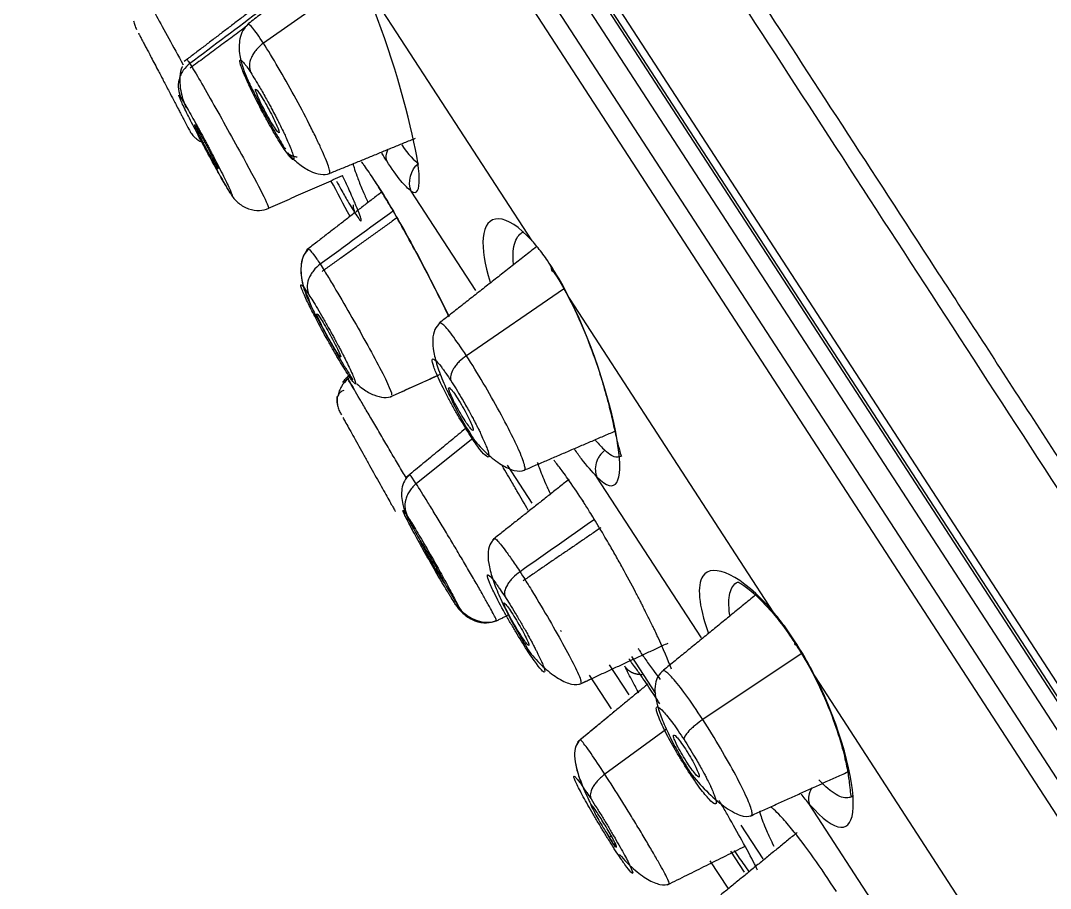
# Model space of a CAD drawing. Extents: x 0 to 1128, y 0 to 827.
# Drawn here: x 716.58 to 734.76, y 533.65 to 548.98 of the extents above; entities that cross this region are included whole.
import ezdxf

# ---------------------------------------------------------------- set-up
doc = ezdxf.new("R2010")
doc.units = 0
doc.header["$LTSCALE"] = 3
doc.header["$MEASUREMENT"] = 0
doc.layers.add('1', color=7, linetype='CONTINUOUS')

msp = doc.modelspace()

# ---------------------------------------------------------------- linework, layer by layer
at = {"layer": '1', "color": 7, "linetype": 'Continuous'}
for p, q in [((759.005, 500.132), (716.597, 565.434)), ((758.806, 500.205), (716.583, 565.223)), ((758.655, 500.355), (716.658, 565.024)), ((737.423, 532.538), (717.054, 563.904)), ((737.027, 532.281), (716.722, 563.547)), ((716.599, 563.076), (736.725, 532.084)), ((725.615, 545.085), (722.536, 549.827)), ((722.561, 549.765), (720.87, 548.576)), ((724.618, 544.21), (723.48, 545.964)), ((726.165, 544.234), (724.454, 543.057)), ((729.869, 538.535), (726.283, 544.056)), ((722.398, 542.714), (722.348, 542.673)), ((724.573, 541.6), (723.567, 540.795)), ((725.173, 541.125), (725.611, 540.451)), ((728.601, 538.078), (726.758, 540.915)), ((730.363, 537.792), (728.627, 536.631)), ((727.369, 537.744), (727.794, 537.09)), ((727.327, 537.067), (726.982, 537.598)), ((727.017, 536.82), (726.629, 537.417)), ((734.462, 531.461), (730.614, 537.386)), ((727.985, 536.463), (726.898, 535.665)), ((732.864, 531.512), (730.512, 535.134)), ((729.301, 534.768), (729.689, 534.171)), ((727.014, 534.574), (726.975, 534.552)), ((729.361, 533.934), (729.12, 534.306)), ((729.073, 533.654), (728.759, 534.138))]:
    msp.add_line(p, q, dxfattribs=at)
at = {"layer": '1', "color": 7, "linetype": 'Continuous', "extrusion": (0, 0, -1)}
for centre, radius, start, end in [((-810.676, 593.05), 100.26, 331.69989, 332.10866), ((-726.713, 538.558), 0.693, 326.999, 329.5203)]:
    msp.add_arc(centre, radius, start, end, dxfattribs=at)
at = {"layer": '1', "color": 7, "linetype": 'Continuous'}
for points, knots in [([(775.821, 519.039), (775.46, 519.626), (774.627, 520.964), (773.277, 523.087), (771.643, 525.599), (769.783, 528.386), (767.066, 532.351), (763.444, 537.449), (758.914, 543.536), (753.994, 549.79), (748.679, 556.148), (742.827, 562.782), (736.559, 569.51), (732.182, 573.964), (729.97, 576.153)], [0, 0, 0, 0, 0.028182, 0.064442, 0.102782, 0.15064, 0.201386, 0.299177, 0.406173, 0.511432, 0.6243, 0.744784, 0.872874, 1, 1, 1, 1]), ([(774.437, 516.935), (774.081, 517.484), (773.375, 518.572), (772.206, 520.382), (770.996, 522.316), (769.726, 524.379), (768.397, 526.55), (766.999, 528.81), (765.522, 531.132), (763.953, 533.489), (762.297, 535.866), (760.564, 538.252), (758.765, 540.636), (756.921, 543.013), (755.055, 545.38), (753.203, 547.697), (751.269, 550.079), (749.157, 552.631), (746.757, 555.468), (744.104, 558.527), (741.263, 561.73), (738.33, 564.985), (735.449, 568.154), (732.714, 571.135), (731.312, 572.653), (730.585, 573.441)], [0, 0, 0, 0, 0.036177, 0.071707, 0.10716, 0.142566, 0.17792, 0.213227, 0.248479, 0.283589, 0.318669, 0.353705, 0.388702, 0.423694, 0.458639, 0.493538, 0.527044, 0.566262, 0.611215, 0.661852, 0.718193, 0.780212, 0.847838, 0.920991, 1, 1, 1, 1]), ([(761.225, 500.165), (760.815, 500.796), (759.89, 502.221), (757.136, 506.462), (755.308, 509.277), (751.001, 515.909), (748.523, 519.724), (743.259, 527.83), (740.474, 532.118), (734.981, 540.577), (732.274, 544.746), (727.31, 552.389), (725.055, 555.861), (721.308, 561.631), (719.817, 563.927), (717.805, 567.026), (717.284, 567.829), (717.283, 567.829)], [0, 0, 0, 0, 0.125003, 0.125003, 0.250007, 0.250007, 0.37501, 0.37501, 0.500013, 0.500013, 0.625017, 0.625017, 0.75002, 0.75002, 0.875023, 0.875023, 1, 1, 1, 1]), ([(719.8, 564.476), (720.074, 564.056), (720.621, 563.215), (721.593, 561.72), (722.668, 560.067), (723.853, 558.247), (725.134, 556.277), (726.507, 554.168), (727.961, 551.933), (729.487, 549.586), (731.077, 547.142), (732.719, 544.615), (734.404, 542.022), (736.121, 539.377), (737.859, 536.699), (739.607, 534.003), (741.355, 531.307), (743.893, 527.386), (748.986, 519.567), (754.229, 511.471), (757.956, 505.741), (759.768, 502.935), (760.959, 501.108), (761.351, 500.507), (761.535, 500.224)], [0, 0, 0, 0, 0.031295, 0.062588, 0.09388, 0.12517, 0.156462, 0.187754, 0.219045, 0.250337, 0.281629, 0.312921, 0.344214, 0.375508, 0.406802, 0.438098, 0.469394, 0.500691, 0.575423, 0.749568, 0.822166, 0.888123, 0.947404, 1, 1, 1, 1]), ([(723.48, 545.964), (723.687, 545.832), (723.655, 546.313), (723.271, 547.922), (722.923, 549.033), (722.536, 549.827)], [0, 0, 0, 0, 0.5, 0.5, 1, 1, 1, 1]), ([(718.771, 549.449), (718.771, 549.45), (718.771, 549.448), (718.775, 549.439), (718.779, 549.432), (718.794, 549.403), (718.808, 549.376), (718.864, 549.272), (718.916, 549.175), (719.106, 548.829), (719.277, 548.517), (719.453, 548.197)], [0, 0, 0, 0, 0.064435, 0.064435, 0.12887, 0.12887, 0.25774, 0.25774, 0.51548, 0.51548, 1, 1, 1, 1]), ([(718.579, 548.974), (718.583, 548.946), (718.597, 548.892), (718.618, 548.842), (718.63, 548.819)], [0, 0, 0, 0, 0.482892, 1, 1, 1, 1]), ([(720.602, 548.909), (720.564, 548.88), (720.504, 548.81), (720.438, 548.63), (720.436, 548.317), (720.562, 547.984), (720.727, 547.651), (720.897, 547.323), (721.068, 547.017), (721.19, 546.813), (721.241, 546.73), (721.257, 546.705)], [0, 0, 0, 0, 0.090519, 0.173098, 0.31079, 0.502307, 0.603233, 0.728512, 0.877117, 0.960639, 1, 1, 1, 1]), ([(720.87, 548.576), (720.79, 548.698), (720.665, 548.874), (720.609, 548.916), (720.598, 548.906), (720.598, 548.906)], [0, 0, 0, 0, 0.498597, 0.997194, 1, 1, 1, 1]), ([(718.665, 548.753), (718.665, 548.752), (718.666, 548.75), (718.669, 548.745), (718.68, 548.724), (718.7, 548.687), (718.731, 548.627), (718.764, 548.563), (718.799, 548.498), (718.841, 548.418), (718.911, 548.283), (718.987, 548.138), (719.06, 548), (719.105, 547.913), (719.153, 547.822), (719.214, 547.706), (719.261, 547.615), (719.297, 547.547), (719.327, 547.49), (719.364, 547.419), (719.403, 547.345), (719.434, 547.286), (719.463, 547.231), (719.532, 547.098), (719.549, 547.066), (719.563, 547.039)], [0, 0, 0, 0, 0.002135, 0.0068, 0.01474, 0.062353, 0.106667, 0.139039, 0.181044, 0.217912, 0.263216, 0.368754, 0.403824, 0.434782, 0.475242, 0.516761, 0.579341, 0.591099, 0.609426, 0.657256, 0.692525, 0.723993, 0.758876, 0.793648, 1, 1, 1, 1]), ([(720.87, 548.576), (720.827, 548.545), (720.763, 548.489), (720.694, 548.398), (720.642, 548.301), (720.613, 548.177), (720.63, 548.094), (720.645, 548.059)], [0, 0, 0, 0, 0.248207, 0.37359, 0.498973, 0.74974, 1, 1, 1, 1]), ([(722.037, 546.278), (722.037, 546.278), (722.044, 546.282), (722.046, 546.309), (722.022, 546.399), (721.971, 546.532), (721.895, 546.706), (721.797, 546.914), (721.643, 547.224), (721.326, 547.822), (721.03, 548.33), (720.87, 548.576)], [0, 0, 0, 0, 0.005203, 0.088103, 0.171003, 0.253903, 0.336802, 0.419702, 0.502602, 0.668401, 1, 1, 1, 1]), ([(719.571, 548.218), (719.528, 548.186), (719.467, 548.125), (719.408, 548.022), (719.367, 547.909), (719.358, 547.76), (719.392, 547.655), (719.415, 547.61)], [0, 0, 0, 0, 0.248345, 0.373709, 0.499073, 0.749802, 1, 1, 1, 1]), ([(719.434, 548.163), (719.434, 548.161), (719.413, 548.112), (719.38, 547.962), (719.407, 547.692), (719.474, 547.509), (719.506, 547.436)], [0, 0, 0, 0, 0.007939, 0.281073, 0.71306, 1, 1, 1, 1]), ([(719.514, 548.285), (719.514, 548.29), (719.52, 548.287), (719.539, 548.263), (719.552, 548.245), (719.567, 548.223), (719.571, 548.218)], [0, 0, 0, 0, 0.469917, 0.734958, 0.734958, 1, 1, 1, 1]), ([(719.571, 548.218), (719.567, 548.223), (719.587, 548.191), (719.609, 548.155), (719.623, 548.133), (719.665, 548.061), (719.697, 548.008), (719.799, 547.832), (719.878, 547.695), (720.136, 547.239), (720.34, 546.874), (720.794, 546.04), (720.974, 545.684), (720.96, 545.671)], [0, 0, 0, 0, 0.034835, 0.034835, 0.06967, 0.06967, 0.139341, 0.139341, 0.278681, 0.278681, 0.557362, 0.557362, 1, 1, 1, 1]), ([(721.218, 546.733), (721.19, 546.779), (721.134, 546.87), (721.046, 547.015), (720.953, 547.178), (720.818, 547.425), (720.668, 547.72), (720.531, 548.018), (720.455, 548.217), (720.446, 548.303), (720.492, 548.271), (720.545, 548.203), (720.587, 548.145), (720.622, 548.093), (720.645, 548.059)], [0, 0, 0, 0, 0.063643, 0.126094, 0.187936, 0.250867, 0.393803, 0.500687, 0.625167, 0.749838, 0.874914, 0.906043, 0.937167, 1, 1, 1, 1]), ([(720.645, 548.059), (720.697, 547.976), (720.783, 547.838), (720.901, 547.628), (720.973, 547.497), (721.026, 547.399), (721.072, 547.312), (721.117, 547.225), (721.163, 547.133), (721.205, 547.046), (721.24, 546.974), (721.272, 546.905), (721.337, 546.762), (721.403, 546.59), (721.411, 546.506), (721.356, 546.533), (721.264, 546.667), (721.218, 546.733)], [0, 0, 0, 0, 0.117822, 0.197526, 0.233095, 0.261972, 0.304107, 0.327018, 0.357576, 0.406557, 0.428802, 0.443927, 0.492279, 0.617472, 0.745259, 0.873294, 1, 1, 1, 1]), ([(720.282, 545.932), (720.266, 545.959), (720.233, 546.013), (720.177, 546.107), (720.107, 546.23), (719.989, 546.443), (719.832, 546.733), (719.651, 547.079), (719.504, 547.368), (719.403, 547.581), (719.373, 547.656), (719.38, 547.657), (719.392, 547.644), (719.406, 547.624), (719.415, 547.61)], [0, 0, 0, 0, 0.063636, 0.126088, 0.187939, 0.250872, 0.393805, 0.500693, 0.625165, 0.749832, 0.874912, 0.906038, 0.937161, 1, 1, 1, 1]), ([(719.415, 547.61), (719.427, 547.591), (719.454, 547.548), (719.513, 547.448), (719.584, 547.324), (719.652, 547.201), (719.706, 547.103), (719.743, 547.035), (719.783, 546.961), (719.823, 546.886), (719.864, 546.81), (719.899, 546.743), (719.93, 546.685), (719.97, 546.608), (720.03, 546.494), (720.109, 546.34), (720.184, 546.19), (720.247, 546.061), (720.306, 545.934), (720.325, 545.881), (720.314, 545.885), (720.293, 545.916), (720.282, 545.932)], [0, 0, 0, 0, 0.054279, 0.115798, 0.180488, 0.244899, 0.27327, 0.297886, 0.323668, 0.355587, 0.379723, 0.406202, 0.428739, 0.443022, 0.489863, 0.555193, 0.62383, 0.691696, 0.754495, 0.875032, 0.937133, 1, 1, 1, 1]), ([(719.563, 547.039), (719.577, 547.014), (719.607, 546.966), (719.647, 546.922), (719.669, 546.902)], [0, 0, 0, 0, 0.519295, 1, 1, 1, 1]), ([(719.674, 546.898), (719.699, 546.876), (719.745, 546.844), (719.793, 546.828), (719.815, 546.825)], [0, 0, 0, 0, 0.536362, 1, 1, 1, 1]), ([(719.788, 546.819), (719.806, 546.785), (719.857, 546.689), (719.939, 546.536), (720.059, 546.316), (720.161, 546.134), (720.241, 545.998), (720.268, 545.954), (720.282, 545.932)], [0, 0, 0, 0, 0.087878, 0.252438, 0.404709, 0.696984, 0.847562, 1, 1, 1, 1]), ([(721.218, 546.733), (721.234, 546.697), (721.285, 546.627), (721.388, 546.58), (721.454, 546.57), (721.466, 546.569)], [0, 0, 0, 0, 0.446918, 0.894741, 1, 1, 1, 1]), ([(721.297, 546.64), (721.359, 546.569), (721.488, 546.443), (721.694, 546.309), (721.888, 546.248), (721.99, 546.259), (722.036, 546.277)], [0, 0, 0, 0, 0.233667, 0.481267, 0.738256, 1, 1, 1, 1]), ([(722.453, 546.439), (722.458, 546.421), (722.475, 546.362), (722.52, 546.232), (722.583, 546.068), (722.644, 545.922), (722.681, 545.838), (722.704, 545.786), (722.713, 545.766), (722.715, 545.761)], [0, 0, 0, 0, 0.119718, 0.376417, 0.686347, 0.818624, 0.931074, 0.982887, 1, 1, 1, 1]), ([(722.822, 546.168), (722.763, 546.256), (722.692, 546.362), (722.625, 546.453), (722.609, 546.473), (722.602, 546.481)], [0, 0, 0, 0, 0.737772, 0.880814, 1, 1, 1, 1]), ([(723.48, 545.964), (723.424, 546.011), (723.312, 546.106), (723.135, 546.367), (723.046, 546.497)], [0, 0, 0, 0, 0.499671, 1, 1, 1, 1]), ([(722.499, 545.557), (722.526, 545.519), (722.565, 545.461), (722.589, 545.438), (722.608, 545.441), (722.574, 545.544), (722.501, 545.717), (722.469, 545.793), (722.426, 545.891), (722.376, 546.002), (722.333, 546.096), (722.307, 546.154), (722.288, 546.195), (722.276, 546.221), (722.268, 546.238)], [0, 0, 0, 0, 0.158351, 0.238013, 0.319176, 0.646012, 0.688336, 0.743735, 0.810551, 0.884277, 0.937369, 0.961812, 0.974866, 1, 1, 1, 1]), ([(724.15, 543.74), (724.139, 543.762), (723.991, 544.066), (723.741, 544.559), (723.41, 545.172), (723.208, 545.532), (723.068, 545.771), (722.954, 545.958), (722.875, 546.084), (722.822, 546.168)], [0, 0, 0, 0, 0.024718, 0.349332, 0.535551, 0.721608, 0.791007, 0.860334, 1, 1, 1, 1]), ([(722.158, 546.14), (722.186, 546.091), (722.257, 545.964), (722.352, 545.797), (722.431, 545.665), (722.472, 545.599), (722.491, 545.57), (722.497, 545.561), (722.499, 545.557)], [0, 0, 0, 0, 0.185234, 0.505357, 0.747597, 0.913585, 0.967123, 1, 1, 1, 1]), ([(722.846, 546.128), (722.921, 546.012), (723.077, 545.762), (723.337, 545.308), (723.587, 544.85), (723.859, 544.329), (724.04, 543.968), (724.141, 543.76)], [0, 0, 0, 0, 0.214414, 0.411244, 0.591531, 0.755352, 1, 1, 1, 1]), ([(720.304, 545.894), (720.342, 545.838), (720.431, 545.738), (720.608, 545.64), (720.8, 545.613), (720.913, 545.639), (720.966, 545.663)], [0, 0, 0, 0, 0.236626, 0.491034, 0.749909, 1, 1, 1, 1]), ([(722.499, 545.557), (722.481, 545.593), (722.463, 545.648), (722.46, 545.707), (722.46, 545.721)], [0, 0, 0, 0, 0.765724, 1, 1, 1, 1]), ([(725.614, 545.086), (725.154, 545.597), (724.784, 545.593), (724.734, 544.944), (724.778, 544.673), (724.871, 544.355)], [0, 0, 0, 0, 0.701792, 0.701792, 1, 1, 1, 1]), ([(725.284, 544.674), (725.281, 544.702), (725.275, 544.8), (725.28, 544.953), (725.321, 545.105), (725.386, 545.201), (725.439, 545.239), (725.464, 545.251)], [0, 0, 0, 0, 0.089055, 0.333375, 0.577694, 0.822014, 1, 1, 1, 1]), ([(725.954, 544.636), (725.897, 544.721), (725.782, 544.891), (725.67, 545.021), (725.614, 545.085)], [0, 0, 0, 0, 0.499316, 1, 1, 1, 1]), ([(721.67, 544.943), (721.633, 544.913), (721.576, 544.841), (721.521, 544.649), (721.54, 544.32), (721.654, 544.047), (721.733, 543.889), (721.734, 543.888)], [0, 0, 0, 0, 0.186018, 0.35426, 0.630136, 0.996804, 1, 1, 1, 1]), ([(721.673, 544.945), (721.635, 544.915), (721.578, 544.842), (721.523, 544.648), (721.535, 544.375), (721.616, 544.167), (721.664, 544.071)], [0, 0, 0, 0, 0.220088, 0.418925, 0.74409, 1, 1, 1, 1]), ([(721.659, 544.945), (721.663, 544.952), (721.679, 544.939), (721.725, 544.884), (721.759, 544.84), (721.807, 544.77), (721.838, 544.726), (721.867, 544.682), (721.873, 544.673)], [0, 0, 0, 0, 0.435025, 0.435025, 0.717513, 0.858756, 0.858756, 1, 1, 1, 1]), ([(721.873, 544.673), (721.83, 544.642), (721.767, 544.583), (721.702, 544.489), (721.654, 544.387), (721.633, 544.256), (721.656, 544.168), (721.674, 544.131)], [0, 0, 0, 0, 0.248345, 0.373709, 0.499073, 0.749802, 1, 1, 1, 1]), ([(721.873, 544.673), (721.867, 544.682), (721.904, 544.624), (721.941, 544.565), (721.962, 544.53), (722.028, 544.423), (722.072, 544.35), (722.207, 544.124), (722.302, 543.963), (722.588, 543.464), (722.782, 543.114), (723.079, 542.546), (723.15, 542.379), (723.131, 542.367)], [0, 0, 0, 0, 0.039917, 0.039917, 0.079834, 0.079834, 0.159667, 0.159667, 0.319335, 0.319335, 0.638669, 0.638669, 1, 1, 1, 1]), ([(726.012, 544.52), (725.997, 544.528), (725.971, 544.549), (725.953, 544.59), (725.952, 544.621), (725.954, 544.636)], [0, 0, 0, 0, 0.322081, 0.676516, 1, 1, 1, 1]), ([(726.283, 544.056), (726.234, 544.151), (726.128, 544.358), (726.015, 544.538), (725.954, 544.636)], [0, 0, 0, 0, 0.459061, 1, 1, 1, 1]), ([(726.005, 544.524), (726.135, 544.319), (726.361, 543.911), (726.637, 543.251), (726.805, 542.767), (726.874, 542.522), (726.893, 542.451)], [0, 0, 0, 0, 0.3393, 0.637637, 0.893909, 1, 1, 1, 1]), ([(722.353, 542.744), (722.326, 542.786), (722.274, 542.87), (722.191, 543.005), (722.1, 543.16), (721.964, 543.401), (721.805, 543.695), (721.65, 544), (721.552, 544.216), (721.517, 544.325), (721.545, 544.313), (721.587, 544.258), (721.623, 544.208), (721.654, 544.162), (721.674, 544.131)], [0, 0, 0, 0, 0.063636, 0.126088, 0.187939, 0.250872, 0.393805, 0.500693, 0.625165, 0.749832, 0.874912, 0.906038, 0.937161, 1, 1, 1, 1]), ([(721.664, 544.071), (721.683, 544.01), (721.736, 543.868), (721.873, 543.625), (722.046, 543.303), (722.216, 543.01), (722.355, 542.781), (722.42, 542.678), (722.451, 542.63)], [0, 0, 0, 0, 0.127201, 0.287601, 0.48674, 0.723294, 0.85626, 1, 1, 1, 1]), ([(721.674, 544.131), (721.696, 544.098), (721.741, 544.026), (721.824, 543.889), (721.916, 543.732), (721.996, 543.591), (722.056, 543.484), (722.096, 543.412), (722.136, 543.337), (722.176, 543.264), (722.214, 543.191), (722.247, 543.128), (722.275, 543.074), (722.311, 543.005), (722.36, 542.905), (722.418, 542.784), (722.464, 542.678), (722.494, 542.601), (722.507, 542.545), (722.477, 542.569), (722.417, 542.646), (722.374, 542.711), (722.353, 542.744)], [0, 0, 0, 0, 0.054279, 0.115798, 0.180488, 0.244899, 0.27327, 0.297886, 0.323668, 0.355587, 0.379723, 0.406202, 0.428739, 0.443022, 0.489863, 0.555193, 0.62383, 0.691696, 0.754495, 0.875032, 0.937133, 1, 1, 1, 1]), ([(726.758, 540.916), (727.103, 540.574), (727.225, 540.816), (727.034, 542.127), (726.721, 543.185), (726.283, 544.056)], [0, 0, 0, 0, 0.5, 0.5, 1, 1, 1, 1]), ([(723.986, 543.633), (723.948, 543.603), (723.887, 543.524), (723.849, 543.35), (723.87, 543.12), (723.945, 542.844), (724.057, 542.556), (724.148, 542.363), (724.194, 542.274)], [0, 0, 0, 0, 0.153186, 0.316038, 0.487402, 0.665457, 0.849601, 1, 1, 1, 1]), ([(724.454, 543.057), (724.356, 543.207), (724.187, 543.451), (724.039, 543.619), (723.994, 543.638), (723.984, 543.632)], [0, 0, 0, 0, 0.371953, 0.743907, 1, 1, 1, 1]), ([(724.454, 543.057), (724.41, 543.027), (724.344, 542.974), (724.27, 542.893), (724.209, 542.808), (724.166, 542.706), (724.17, 542.642), (724.179, 542.617)], [0, 0, 0, 0, 0.248207, 0.37359, 0.498973, 0.74974, 1, 1, 1, 1]), ([(725.478, 541.038), (725.484, 541.041), (725.492, 541.06), (725.481, 541.127), (725.441, 541.246), (725.373, 541.408), (725.249, 541.67), (724.963, 542.221), (724.649, 542.756), (724.454, 543.057)], [0, 0, 0, 0, 0.069528, 0.162575, 0.255622, 0.34867, 0.441717, 0.627811, 1, 1, 1, 1]), ([(724.525, 541.641), (724.493, 541.694), (724.428, 541.799), (724.328, 541.961), (724.229, 542.133), (724.096, 542.377), (723.963, 542.646), (723.864, 542.884), (723.837, 543.008), (723.885, 543.007), (723.972, 542.912), (724.049, 542.808), (724.105, 542.728), (724.149, 542.661), (724.179, 542.617)], [0, 0, 0, 0, 0.063643, 0.126094, 0.187936, 0.250867, 0.393803, 0.500687, 0.625167, 0.749838, 0.874914, 0.906043, 0.937167, 1, 1, 1, 1]), ([(722.363, 542.647), (722.316, 542.609), (722.259, 542.543), (722.207, 542.435), (722.191, 542.377), (722.185, 542.346)], [0, 0, 0, 0, 0.483522, 0.739822, 1, 1, 1, 1]), ([(722.348, 542.673), (722.327, 542.656), (722.298, 542.628), (722.272, 542.595), (722.264, 542.584)], [0, 0, 0, 0, 0.676594, 1, 1, 1, 1]), ([(722.348, 542.673), (722.348, 542.673), (722.377, 542.623), (722.44, 542.515), (722.461, 542.48)], [0, 0, 0, 0, 0.711807, 1, 1, 1, 1]), ([(723.392, 540.894), (723.348, 540.969), (723.255, 541.128), (723.108, 541.378), (722.959, 541.631), (722.816, 541.875), (722.684, 542.1), (722.567, 542.299), (722.472, 542.462), (722.401, 542.581), (722.372, 542.631), (722.362, 542.647)], [0, 0, 0, 0, 0.109852, 0.221066, 0.33228, 0.443494, 0.554708, 0.665922, 0.777136, 0.88835, 1, 1, 1, 1]), ([(722.519, 542.563), (722.556, 542.529), (722.655, 542.447), (722.824, 542.352), (723.005, 542.311), (723.101, 542.327), (723.144, 542.347)], [0, 0, 0, 0, 0.159619, 0.433073, 0.71512, 1, 1, 1, 1]), ([(724.179, 542.617), (724.24, 542.52), (724.342, 542.358), (724.464, 542.142), (724.536, 542.011), (724.587, 541.916), (724.631, 541.832), (724.67, 541.753), (724.71, 541.671), (724.744, 541.596), (724.771, 541.535), (724.795, 541.479), (724.84, 541.367), (724.865, 541.259), (724.816, 541.262), (724.705, 541.377), (724.585, 541.553), (724.525, 541.641)], [0, 0, 0, 0, 0.117822, 0.197526, 0.233095, 0.261972, 0.304107, 0.327018, 0.357576, 0.406557, 0.428802, 0.443927, 0.492279, 0.617472, 0.745259, 0.873294, 1, 1, 1, 1]), ([(722.29, 542.446), (722.265, 542.437), (722.224, 542.412), (722.169, 542.336), (722.164, 542.256), (722.175, 542.193)], [0, 0, 0, 0, 0.262361, 0.518278, 1, 1, 1, 1]), ([(722.168, 542.337), (722.164, 542.291), (722.167, 542.215), (722.193, 542.116), (722.216, 542.066), (722.229, 542.043)], [0, 0, 0, 0, 0.432535, 0.716883, 1, 1, 1, 1]), ([(726.893, 542.451), (726.915, 542.378), (726.971, 542.185), (727.042, 541.867), (727.112, 541.556), (727.166, 541.344), (727.185, 541.287), (727.189, 541.286)], [0, 0, 0, 0, 0.096049, 0.261652, 0.469077, 0.722076, 1, 1, 1, 1]), ([(724.194, 542.274), (724.205, 542.251), (724.269, 542.113), (724.414, 541.856), (724.538, 541.65), (724.604, 541.55)], [0, 0, 0, 0, 0.091033, 0.532985, 1, 1, 1, 1]), ([(722.229, 542.043), (722.235, 542.034), (722.24, 542.024), (722.247, 542.012), (722.247, 542.012)], [0, 0, 0, 0, 0.98911, 1, 1, 1, 1]), ([(722.273, 541.964), (722.284, 541.946), (722.31, 541.897), (722.393, 541.75), (722.502, 541.555), (722.625, 541.335), (722.752, 541.107), (722.912, 540.819), (723.074, 540.53), (723.159, 540.377), (723.189, 540.323), (723.196, 540.312), (723.198, 540.307)], [0, 0, 0, 0, 0.073351, 0.150886, 0.305712, 0.383137, 0.46057, 0.615459, 0.77035, 0.924533, 0.963, 1, 1, 1, 1]), ([(724.58, 541.584), (724.658, 541.489), (724.819, 541.317), (725.077, 541.117), (725.311, 541.012), (725.428, 541.017), (725.477, 541.038)], [0, 0, 0, 0, 0.231122, 0.477323, 0.735787, 1, 1, 1, 1]), ([(726.758, 540.916), (726.671, 541.011), (726.55, 541.144), (726.405, 541.344), (726.363, 541.404)], [0, 0, 0, 0, 0.719553, 1, 1, 1, 1]), ([(726.896, 541.388), (726.863, 541.361), (726.815, 541.311), (726.767, 541.23), (726.734, 541.141), (726.724, 541.049), (726.738, 540.967), (726.751, 540.932), (726.758, 540.916)], [0, 0, 0, 0, 0.252228, 0.378797, 0.505365, 0.758503, 0.885072, 1, 1, 1, 1]), ([(727.196, 541.292), (727.172, 541.272), (727.093, 541.246), (726.981, 541.308), (726.896, 541.388)], [0, 0, 0, 0, 0.358342, 1, 1, 1, 1]), ([(725.546, 540.325), (725.479, 540.44), (725.373, 540.625), (725.235, 540.862), (725.149, 541.009), (725.104, 541.086), (725.089, 541.111)], [0, 0, 0, 0, 0.434019, 0.69473, 0.903575, 1, 1, 1, 1]), ([(725.705, 541.173), (725.715, 541.145), (725.752, 541.037), (725.828, 540.851), (725.905, 540.679), (725.935, 540.614)], [0, 0, 0, 0, 0.197473, 0.708554, 1, 1, 1, 1]), ([(726.489, 540.522), (726.406, 540.648), (726.29, 540.823), (726.141, 541.029), (726.06, 541.134), (726.01, 541.196), (725.998, 541.211)], [0, 0, 0, 0, 0.457155, 0.637839, 0.911074, 1, 1, 1, 1]), ([(723.451, 540.957), (723.413, 540.927), (723.355, 540.856), (723.297, 540.68), (723.319, 540.38), (723.457, 540.111), (723.587, 539.876), (723.644, 539.773), (723.648, 539.767)], [0, 0, 0, 0, 0.142002, 0.27082, 0.482419, 0.788338, 0.986034, 1, 1, 1, 1]), ([(723.567, 540.795), (723.514, 540.877), (723.468, 540.943), (723.453, 540.957), (723.451, 540.957)], [0, 0, 0, 0, 0.77859, 1, 1, 1, 1]), ([(723.567, 540.795), (723.546, 540.779), (723.506, 540.742), (723.453, 540.675), (723.41, 540.6), (723.37, 540.492), (723.363, 540.381), (723.385, 540.282), (723.404, 540.238), (723.415, 540.218)], [0, 0, 0, 0, 0.123912, 0.249145, 0.374378, 0.499611, 0.750076, 0.875309, 1, 1, 1, 1]), ([(724.982, 538.383), (724.984, 538.386), (724.965, 538.432), (724.874, 538.603), (724.746, 538.831), (724.628, 539.037), (724.493, 539.27), (724.347, 539.517), (724.196, 539.771), (724.045, 540.023), (723.901, 540.26), (723.727, 540.544), (723.621, 540.712), (723.567, 540.795)], [0, 0, 0, 0, 0.106973, 0.255811, 0.33023, 0.404649, 0.479068, 0.553487, 0.627906, 0.702324, 0.776743, 0.851162, 1, 1, 1, 1]), ([(728.072, 537.524), (728.013, 537.681), (727.92, 537.9), (727.8, 538.161), (727.771, 538.223), (727.736, 538.295), (727.697, 538.375), (727.651, 538.468), (727.606, 538.557), (727.566, 538.639), (727.512, 538.745), (727.399, 538.963), (727.251, 539.239), (727.089, 539.528), (726.977, 539.723), (726.874, 539.899), (726.781, 540.054), (726.691, 540.202), (726.594, 540.36), (726.529, 540.46), (726.489, 540.522)], [0, 0, 0, 0, 0.234819, 0.260823, 0.279818, 0.30068, 0.332309, 0.359561, 0.3907, 0.418255, 0.436816, 0.490104, 0.618203, 0.682759, 0.748786, 0.79326, 0.844493, 0.894073, 0.934461, 1, 1, 1, 1]), ([(724.251, 538.683), (724.23, 538.716), (724.198, 538.766), (724.152, 538.841), (724.101, 538.924), (724.028, 539.047), (723.903, 539.259), (723.737, 539.55), (723.578, 539.836), (723.47, 540.037), (723.401, 540.169), (723.354, 540.265), (723.333, 540.315), (723.332, 540.331), (723.343, 540.32), (723.36, 540.297), (723.382, 540.266), (723.402, 540.237), (723.415, 540.218)], [0, 0, 0, 0, 0.063042, 0.094196, 0.125209, 0.187664, 0.250102, 0.374984, 0.499861, 0.571217, 0.64257, 0.713923, 0.785286, 0.839201, 0.892766, 0.919409, 0.946138, 1, 1, 1, 1]), ([(723.415, 540.218), (723.437, 540.182), (723.481, 540.113), (723.552, 539.997), (723.636, 539.856), (723.77, 539.627), (723.938, 539.333), (724.119, 539.007), (724.253, 538.755), (724.33, 538.595), (724.335, 538.566), (724.312, 538.594), (724.288, 538.627), (724.266, 538.661), (724.251, 538.683)], [0, 0, 0, 0, 0.063636, 0.126087, 0.187937, 0.250871, 0.393801, 0.500685, 0.625163, 0.749836, 0.87491, 0.906041, 0.937167, 1, 1, 1, 1]), ([(723.652, 539.778), (723.641, 539.795), (723.632, 539.805), (723.628, 539.807), (723.628, 539.806), (723.629, 539.804)], [0, 0, 0, 0, 0.742421, 0.742421, 1, 1, 1, 1]), ([(723.634, 539.789), (723.634, 539.789), (723.634, 539.789), (723.639, 539.776), (723.649, 539.756), (723.675, 539.707), (723.691, 539.676), (723.728, 539.607), (723.751, 539.566), (723.797, 539.482), (723.822, 539.439), (723.872, 539.351), (723.898, 539.306), (723.946, 539.224), (723.969, 539.186), (724.006, 539.126), (724.021, 539.101), (724.033, 539.083)], [0, 0, 0, 0, 0.000045, 0.000045, 0.138596, 0.138596, 0.276865, 0.276865, 0.425133, 0.425133, 0.568791, 0.568791, 0.721815, 0.721815, 0.87122, 0.87122, 1, 1, 1, 1]), ([(724.956, 539.83), (724.919, 539.8), (724.859, 539.723), (724.826, 539.553), (724.851, 539.329), (724.931, 539.059), (725.056, 538.756), (725.217, 538.43), (725.405, 538.093), (725.53, 537.889), (725.594, 537.79)], [0, 0, 0, 0, 0.10618, 0.219037, 0.337718, 0.460984, 0.588229, 0.720022, 0.856283, 1, 1, 1, 1]), ([(724.945, 539.828), (724.951, 539.834), (724.966, 539.826), (725.023, 539.772), (725.074, 539.708), (725.178, 539.567), (725.237, 539.484), (725.308, 539.379), (725.352, 539.314), (725.392, 539.254), (725.4, 539.242)], [0, 0, 0, 0, 0.255025, 0.255025, 0.627512, 0.627512, 0.813756, 0.906878, 0.906878, 1, 1, 1, 1]), ([(724.066, 539.043), (724.066, 539.043), (724.066, 539.043), (724.064, 539.05), (724.058, 539.064), (724.038, 539.105), (724.024, 539.133), (723.99, 539.197), (723.969, 539.236), (723.924, 539.317), (723.9, 539.36), (723.851, 539.446), (723.826, 539.49), (723.778, 539.573), (723.755, 539.612), (723.715, 539.678), (723.698, 539.706), (723.671, 539.748), (723.661, 539.764), (723.652, 539.778)], [0, 0, 0, 0, 0.001252, 0.001252, 0.134888, 0.134888, 0.267185, 0.267185, 0.403689, 0.403689, 0.532638, 0.532638, 0.662813, 0.662813, 0.792352, 0.792352, 0.9109, 0.9109, 1, 1, 1, 1]), ([(725.4, 539.242), (725.356, 539.211), (725.291, 539.157), (725.218, 539.075), (725.159, 538.991), (725.119, 538.889), (725.125, 538.826), (725.136, 538.801)], [0, 0, 0, 0, 0.248345, 0.373709, 0.499073, 0.749802, 1, 1, 1, 1]), ([(725.4, 539.242), (725.392, 539.253), (725.442, 539.176), (725.489, 539.101), (725.516, 539.058), (725.596, 538.929), (725.647, 538.845), (725.798, 538.595), (725.896, 538.428), (726.172, 537.945), (726.33, 537.65), (726.468, 537.351), (726.485, 537.291), (726.47, 537.284)], [0, 0, 0, 0, 0.047055, 0.047055, 0.09411, 0.09411, 0.188219, 0.188219, 0.376439, 0.376439, 0.752877, 0.752877, 1, 1, 1, 1]), ([(729.869, 538.535), (729.319, 539.184), (728.796, 539.415), (728.517, 539.003), (728.555, 538.644), (728.72, 538.172)], [0, 0, 0, 0, 0.605183, 0.605183, 1, 1, 1, 1]), ([(724.04, 539.083), (724.065, 539.041), (724.138, 538.917), (724.256, 538.723), (724.328, 538.608), (724.361, 538.558)], [0, 0, 0, 0, 0.194314, 0.576769, 1, 1, 1, 1]), ([(725.524, 537.86), (725.491, 537.912), (725.426, 538.016), (725.327, 538.177), (725.227, 538.346), (725.091, 538.586), (724.952, 538.849), (724.845, 539.08), (724.81, 539.198), (724.851, 539.192), (724.933, 539.095), (725.007, 538.991), (725.062, 538.911), (725.106, 538.845), (725.136, 538.801)], [0, 0, 0, 0, 0.063636, 0.126088, 0.187939, 0.250872, 0.393805, 0.500693, 0.625165, 0.749832, 0.874912, 0.906038, 0.937161, 1, 1, 1, 1]), ([(729.106, 538.467), (729.104, 538.478), (729.08, 538.634), (729.082, 538.827), (729.15, 538.989), (729.206, 539.041), (729.238, 539.059)], [0, 0, 0, 0, 0.036051, 0.525706, 0.770534, 1, 1, 1, 1]), ([(729.236, 539.058), (729.242, 539.064), (729.286, 539.045), (729.47, 538.919), (729.754, 538.649), (730.043, 538.294), (730.198, 538.069), (730.279, 537.942)], [0, 0, 0, 0, 0.202521, 0.436092, 0.700671, 0.845632, 1, 1, 1, 1]), ([(725.136, 538.801), (725.163, 538.758), (725.222, 538.666), (725.319, 538.507), (725.42, 538.336), (725.501, 538.194), (725.559, 538.091), (725.596, 538.023), (725.631, 537.955), (725.665, 537.891), (725.696, 537.829), (725.721, 537.778), (725.743, 537.734), (725.768, 537.681), (725.801, 537.608), (725.829, 537.532), (725.838, 537.483), (725.83, 537.464), (725.793, 537.486), (725.715, 537.582), (725.615, 537.723), (725.554, 537.814), (725.524, 537.86)], [0, 0, 0, 0, 0.054279, 0.115798, 0.180488, 0.244899, 0.27327, 0.297886, 0.323668, 0.355587, 0.379723, 0.406202, 0.428739, 0.443022, 0.489863, 0.555193, 0.62383, 0.691696, 0.754495, 0.875032, 0.937133, 1, 1, 1, 1]), ([(724.265, 538.658), (724.309, 538.593), (724.409, 538.479), (724.605, 538.362), (724.812, 538.328), (724.928, 538.356), (724.982, 538.383)], [0, 0, 0, 0, 0.232432, 0.48486, 0.744944, 1, 1, 1, 1]), ([(724.359, 538.559), (724.409, 538.512), (724.514, 538.431), (724.685, 538.358), (724.849, 538.341), (724.94, 538.363), (724.981, 538.383)], [0, 0, 0, 0, 0.242288, 0.494448, 0.749205, 1, 1, 1, 1]), ([(730.26, 538.004), (730.196, 538.1), (730.068, 538.292), (729.935, 538.454), (729.869, 538.535)], [0, 0, 0, 0, 0.499304, 1, 1, 1, 1]), ([(730.286, 537.941), (730.274, 537.942), (730.256, 537.951), (730.25, 537.974), (730.256, 537.994), (730.26, 538.004)], [0, 0, 0, 0, 0.324801, 0.677815, 1, 1, 1, 1]), ([(730.614, 537.386), (730.564, 537.484), (730.453, 537.698), (730.328, 537.897), (730.26, 538.004)], [0, 0, 0, 0, 0.459061, 1, 1, 1, 1]), ([(725.595, 537.789), (725.674, 537.697), (725.836, 537.529), (726.092, 537.337), (726.322, 537.239), (726.433, 537.245), (726.479, 537.267)], [0, 0, 0, 0, 0.23117, 0.477706, 0.73628, 1, 1, 1, 1]), ([(727.482, 537.888), (727.491, 537.875), (727.544, 537.796), (727.619, 537.688), (727.705, 537.566), (727.788, 537.454), (727.843, 537.382), (727.877, 537.341)], [0, 0, 0, 0, 0.059359, 0.355629, 0.524135, 0.694451, 1, 1, 1, 1]), ([(730.28, 537.942), (730.425, 537.714), (730.667, 537.284), (730.933, 536.646), (731.091, 536.146), (731.176, 535.779), (731.216, 535.501), (731.23, 535.326), (731.244, 535.271), (731.252, 535.264)], [0, 0, 0, 0, 0.200142, 0.3756, 0.525928, 0.649258, 0.750857, 0.856843, 1, 1, 1, 1]), ([(727.868, 536.91), (727.836, 536.959), (727.769, 537.062), (727.669, 537.214), (727.563, 537.369), (727.441, 537.545), (727.363, 537.652), (727.321, 537.706)], [0, 0, 0, 0, 0.143292, 0.30026, 0.478217, 0.685814, 1, 1, 1, 1]), ([(727.499, 537.098), (727.461, 537.168), (727.365, 537.346), (727.294, 537.486), (727.25, 537.574)], [0, 0, 0, 0, 0.374508, 1, 1, 1, 1]), ([(727.926, 537.495), (727.891, 537.466), (727.829, 537.396), (727.763, 537.205), (727.797, 536.94), (727.912, 536.613), (728.048, 536.316), (728.227, 535.985), (728.358, 535.769), (728.43, 535.658)], [0, 0, 0, 0, 0.086348, 0.185355, 0.415794, 0.546692, 0.68751, 0.837531, 1, 1, 1, 1]), ([(728.627, 536.631), (728.518, 536.798), (728.316, 537.093), (728.08, 537.39), (727.963, 537.495), (727.93, 537.497), (727.924, 537.493)], [0, 0, 0, 0, 0.297044, 0.594088, 0.891132, 1, 1, 1, 1]), ([(730.512, 535.134), (730.976, 534.608), (731.258, 534.604), (731.306, 535.549), (731.066, 536.494), (730.614, 537.386)], [0, 0, 0, 0, 0.5, 0.5, 1, 1, 1, 1]), ([(728.376, 535.711), (728.341, 535.767), (728.272, 535.879), (728.169, 536.048), (728.071, 536.217), (727.95, 536.443), (727.845, 536.668), (727.794, 536.833), (727.821, 536.874), (727.924, 536.788), (728.048, 536.636), (728.143, 536.504), (728.209, 536.407), (728.261, 536.33), (728.295, 536.279)], [0, 0, 0, 0, 0.063643, 0.126094, 0.187936, 0.250867, 0.393803, 0.500687, 0.625167, 0.749838, 0.874914, 0.906043, 0.937167, 1, 1, 1, 1]), ([(728.627, 536.631), (728.583, 536.601), (728.515, 536.551), (728.433, 536.481), (728.363, 536.412), (728.303, 536.335), (728.293, 536.294), (728.295, 536.279)], [0, 0, 0, 0, 0.248207, 0.37359, 0.498973, 0.74974, 1, 1, 1, 1]), ([(729.486, 534.937), (729.49, 534.939), (729.5, 534.95), (729.5, 534.996), (729.468, 535.102), (729.386, 535.299), (729.154, 535.767), (728.845, 536.295), (728.627, 536.631)], [0, 0, 0, 0, 0.044179, 0.150381, 0.256583, 0.362786, 0.575191, 1, 1, 1, 1]), ([(726.462, 536.274), (726.428, 536.244), (726.376, 536.167), (726.354, 535.996), (726.389, 535.773), (726.478, 535.506), (726.576, 535.285), (726.639, 535.157), (726.652, 535.13)], [0, 0, 0, 0, 0.17437, 0.358716, 0.549935, 0.745878, 0.947238, 1, 1, 1, 1]), ([(726.463, 536.274), (726.428, 536.244), (726.376, 536.167), (726.354, 535.997), (726.39, 535.775), (726.478, 535.508), (726.577, 535.286), (726.639, 535.157), (726.653, 535.13)], [0, 0, 0, 0, 0.173911, 0.358068, 0.548994, 0.744728, 0.946035, 1, 1, 1, 1]), ([(726.898, 535.665), (726.806, 535.808), (726.64, 536.056), (726.498, 536.25), (726.466, 536.277), (726.463, 536.274)], [0, 0, 0, 0, 0.373533, 0.747065, 1, 1, 1, 1]), ([(728.295, 536.279), (728.361, 536.175), (728.471, 536), (728.588, 535.792), (728.654, 535.67), (728.699, 535.583), (728.737, 535.51), (728.768, 535.443), (728.798, 535.376), (728.821, 535.318), (728.839, 535.272), (728.853, 535.232), (728.873, 535.157), (728.853, 535.119), (728.748, 535.208), (728.585, 535.402), (728.446, 535.608), (728.376, 535.711)], [0, 0, 0, 0, 0.117822, 0.197526, 0.233095, 0.261972, 0.304107, 0.327018, 0.357576, 0.406557, 0.428802, 0.443927, 0.492279, 0.617472, 0.745259, 0.873294, 1, 1, 1, 1]), ([(727.088, 534.313), (727.056, 534.364), (727.007, 534.441), (726.941, 534.547), (726.873, 534.656), (726.788, 534.797), (726.656, 535.02), (726.508, 535.282), (726.403, 535.486), (726.357, 535.591), (726.346, 535.634), (726.361, 535.634), (726.399, 535.595), (726.449, 535.53), (726.498, 535.463), (726.543, 535.397), (726.59, 535.326), (726.628, 535.268), (726.654, 535.23)], [0, 0, 0, 0, 0.063042, 0.094196, 0.125209, 0.187664, 0.250102, 0.374984, 0.499861, 0.571217, 0.64257, 0.713923, 0.785286, 0.839201, 0.892766, 0.919409, 0.946138, 1, 1, 1, 1]), ([(726.898, 535.665), (726.877, 535.65), (726.835, 535.616), (726.775, 535.559), (726.723, 535.498), (726.668, 535.415), (726.64, 535.335), (726.64, 535.269), (726.648, 535.242), (726.654, 535.23)], [0, 0, 0, 0, 0.123912, 0.249145, 0.374378, 0.499611, 0.750076, 0.875309, 1, 1, 1, 1]), ([(728.032, 533.733), (728.035, 533.734), (728.035, 533.745), (728.014, 533.798), (727.961, 533.905), (727.878, 534.056), (727.772, 534.244), (727.645, 534.46), (727.503, 534.699), (727.35, 534.949), (727.144, 535.282), (726.992, 535.521), (726.898, 535.665)], [0, 0, 0, 0, 0.066535, 0.159881, 0.253228, 0.346574, 0.439921, 0.533267, 0.626614, 0.71996, 0.813307, 1, 1, 1, 1]), ([(728.404, 535.695), (728.499, 535.576), (728.693, 535.355), (729.013, 535.077), (729.298, 534.918), (729.431, 534.913), (729.485, 534.937)], [0, 0, 0, 0, 0.229893, 0.475934, 0.735563, 1, 1, 1, 1]), ([(730.551, 535.425), (730.549, 535.421), (730.536, 535.398), (730.506, 535.333), (730.49, 535.249), (730.498, 535.178), (730.507, 535.147), (730.512, 535.134)], [0, 0, 0, 0, 0.033489, 0.230395, 0.624207, 0.821114, 1, 1, 1, 1]), ([(731.267, 535.278), (731.249, 535.266), (731.172, 535.232), (730.992, 535.273), (730.788, 535.447), (730.675, 535.569)], [0, 0, 0, 0, 0.139591, 0.569789, 1, 1, 1, 1]), ([(726.65, 535.131), (726.65, 535.131), (726.65, 535.131), (726.65, 535.125), (726.654, 535.113), (726.67, 535.076), (726.684, 535.049), (726.716, 534.988), (726.735, 534.953), (726.779, 534.875), (726.804, 534.831), (726.856, 534.743), (726.883, 534.698), (726.932, 534.62), (726.954, 534.584), (726.975, 534.552)], [0, 0, 0, 0, 0.000016, 0.000016, 0.16053, 0.16053, 0.33265, 0.33265, 0.499419, 0.499419, 0.677062, 0.677062, 0.850502, 0.850502, 1, 1, 1, 1]), ([(726.763, 534.988), (726.738, 535.026), (726.714, 535.06), (726.681, 535.105), (726.668, 535.12), (726.656, 535.133), (726.652, 535.135), (726.651, 535.134)], [0, 0, 0, 0, 0.433061, 0.433061, 0.777193, 0.777193, 1, 1, 1, 1]), ([(726.654, 535.23), (726.687, 535.177), (726.754, 535.073), (726.854, 534.911), (726.956, 534.743), (727.087, 534.521), (727.206, 534.311), (727.295, 534.143), (727.363, 534.006), (727.402, 533.905), (727.369, 533.916), (727.29, 534.016), (727.216, 534.123), (727.162, 534.203), (727.118, 534.269), (727.088, 534.313)], [0, 0, 0, 0, 0.064052, 0.126755, 0.188326, 0.250857, 0.375724, 0.438167, 0.500616, 0.625533, 0.750452, 0.874799, 0.905823, 0.936975, 1, 1, 1, 1]), ([(729.595, 533.971), (729.578, 534.006), (729.505, 534.152), (729.338, 534.464), (729.127, 534.839), (728.987, 535.082), (728.933, 535.175), (728.917, 535.201)], [0, 0, 0, 0, 0.125132, 0.499075, 0.814439, 0.946005, 1, 1, 1, 1]), ([(730.986, 533.597), (730.85, 533.801), (730.57, 534.221), (730.233, 534.662), (730.009, 534.921), (729.901, 535.026), (729.852, 535.072), (729.838, 535.084)], [0, 0, 0, 0, 0.29975, 0.616092, 0.808286, 0.946744, 1, 1, 1, 1]), ([(726.975, 534.552), (726.997, 534.518), (727.018, 534.488), (727.052, 534.438), (727.067, 534.418), (727.091, 534.389), (727.099, 534.38), (727.107, 534.379), (727.107, 534.385), (727.097, 534.412), (727.088, 534.433), (727.061, 534.487), (727.044, 534.519), (727.005, 534.59), (726.982, 534.63), (726.934, 534.713), (726.908, 534.757), (726.859, 534.837), (726.835, 534.875), (726.796, 534.937), (726.779, 534.963), (726.763, 534.988)], [0, 0, 0, 0, 0.098506, 0.098506, 0.196465, 0.196465, 0.303981, 0.303981, 0.41042, 0.41042, 0.520243, 0.520243, 0.623988, 0.623988, 0.728719, 0.728719, 0.832938, 0.832938, 0.928316, 0.928316, 1, 1, 1, 1]), ([(729.627, 535.021), (729.627, 535.02), (729.633, 534.998), (729.648, 534.94), (729.686, 534.829), (729.758, 534.651), (729.83, 534.497), (729.878, 534.397)], [0, 0, 0, 0, 0.002875, 0.164465, 0.391427, 0.632929, 1, 1, 1, 1]), ([(726.93, 534.622), (726.94, 534.604), (726.99, 534.52), (727.039, 534.439), (727.077, 534.377)], [0, 0, 0, 0, 0.213863, 1, 1, 1, 1]), ([(727.159, 534.247), (727.241, 534.152), (727.405, 533.982), (727.661, 533.794), (727.883, 533.704), (727.989, 533.712), (728.032, 533.733)], [0, 0, 0, 0, 0.235248, 0.482611, 0.739322, 1, 1, 1, 1]), ([(729.454, 533.935), (729.425, 533.975), (729.344, 534.087), (729.25, 534.223), (729.186, 534.318)], [0, 0, 0, 0, 0.384316, 1, 1, 1, 1])]:
    msp.add_open_spline(points, degree=3, knots=knots, dxfattribs=at)
for points, degree in [([(722.282, 550.198), (720.58, 548.904)], 1), ([(720.775, 549.246), (719.472, 548.254)], 1), ([(720.842, 549.172), (720.418, 548.854), (719.995, 548.536), (719.571, 548.218)], 3), ([(720.574, 548.876), (719.575, 548.135)], 1), ([(721.063, 547.092), (721.019, 547.159), (720.905, 547.356), (720.754, 547.663), (720.711, 547.804), (720.769, 547.738), (720.813, 547.67)], 3), ([(720.813, 547.67), (720.857, 547.603), (720.974, 547.4), (721.125, 547.091), (721.168, 546.952), (721.107, 547.024), (721.063, 547.092)], 3), ([(720.051, 546.38), (720.03, 546.413), (719.947, 546.556), (719.773, 546.881), (719.651, 547.129), (719.649, 547.15), (719.67, 547.117)], 3), ([(719.67, 547.117), (719.691, 547.085), (719.778, 546.933), (719.953, 546.605), (720.074, 546.361), (720.072, 546.347), (720.051, 546.38)], 3), ([(722.017, 546.269), (723.554, 546.9)], 1), ([(723.046, 546.497), (723.027, 546.551), (723.038, 546.624), (723.069, 546.695)], 3), ([(723.311, 546.782), (723.433, 546.608), (723.533, 546.496), (723.606, 546.455)], 3), ([(723.046, 546.497), (723.018, 546.541), (722.989, 546.587), (722.959, 546.635)], 3), ([(723.48, 545.964), (723.41, 546.114), (723.471, 546.352), (723.606, 546.454)], 3), ([(720.961, 545.663), (722.267, 546.239)], 1), ([(722.958, 545.95), (721.622, 544.917)], 1), ([(723.175, 545.625), (722.741, 545.308), (722.307, 544.99), (721.873, 544.673)], 3), ([(723.228, 545.493), (721.906, 544.545)], 1), ([(725.692, 544.983), (723.965, 543.626)], 1), ([(725.892, 544.723), (725.928, 544.662), (725.965, 544.596), (726.004, 544.525)], 3), ([(722.171, 543.114), (722.132, 543.176), (722.02, 543.363), (721.856, 543.674), (721.789, 543.836), (721.834, 543.785), (721.874, 543.724)], 3), ([(721.874, 543.724), (721.913, 543.662), (722.028, 543.469), (722.193, 543.155), (722.259, 542.996), (722.211, 543.053), (722.171, 543.114)], 3), ([(723.122, 542.337), (723.961, 542.715)], 1), ([(723.135, 542.343), (723.994, 542.731)], 1), ([(722.414, 542.689), (722.299, 542.596)], 1), ([(724.432, 541.905), (724.378, 541.988), (724.255, 542.198), (724.13, 542.464), (724.138, 542.528), (724.227, 542.413), (724.281, 542.331)], 3), ([(724.281, 542.331), (724.334, 542.248), (724.459, 542.033), (724.584, 541.765), (724.576, 541.703), (724.485, 541.822), (724.432, 541.905)], 3), ([(724.441, 541.773), (723.391, 540.908)], 1), ([(725.458, 541.03), (727.075, 541.725)], 1), ([(726.735, 541.562), (726.792, 541.493), (726.846, 541.435), (726.896, 541.388)], 3), ([(726.269, 540.877), (724.912, 539.802)], 1), ([(726.472, 540.547), (726.492, 540.515), (726.513, 540.481), (726.535, 540.447)], 3), ([(726.709, 540.161), (726.273, 539.855), (725.836, 539.548), (725.4, 539.242)], 3), ([(723.451, 540.074), (723.465, 540.046), (723.481, 540.017), (723.497, 539.986)], 3), ([(726.825, 540.019), (725.454, 539.081)], 1), ([(724.033, 539.083), (724.046, 539.063), (724.055, 539.05), (724.06, 539.044)], 3), ([(725.421, 538.111), (725.367, 538.194), (725.242, 538.403), (725.109, 538.665), (725.109, 538.723), (725.196, 538.607), (725.25, 538.525)], 3), ([(729.553, 538.827), (727.907, 537.482)], 1), ([(724.307, 538.641), (724.326, 538.611), (724.343, 538.584), (724.359, 538.559)], 3), ([(725.25, 538.525), (725.304, 538.442), (725.431, 538.229), (725.564, 537.965), (725.563, 537.908), (725.474, 538.029), (725.421, 538.111)], 3), ([(724.969, 538.368), (725.195, 538.481)], 1), ([(724.969, 538.368), (725.196, 538.48)], 1), ([(726.465, 537.262), (728.014, 537.983)], 1), ([(727.655, 537.258), (726.412, 536.232)], 1), ([(726.452, 537.256), (726.669, 537.356)], 1), ([(727.055, 536.762), (726.412, 536.232)], 1), ([(728.354, 535.864), (728.295, 535.957), (728.171, 536.167), (728.084, 536.377), (728.144, 536.359), (728.259, 536.205), (728.319, 536.113)], 3), ([(728.319, 536.113), (728.379, 536.02), (728.502, 535.807), (728.59, 535.597), (728.53, 535.615), (728.414, 535.772), (728.354, 535.864)], 3), ([(729.466, 534.928), (731.183, 535.706)], 1), ([(730.512, 535.134), (730.462, 535.194), (730.412, 535.254), (730.361, 535.317)], 3), ([(730.295, 534.638), (728.944, 533.535)], 1), ([(728.006, 533.715), (729.373, 534.395)], 1)]:
    msp.add_open_spline(points, degree=degree, dxfattribs=at)
msp.add_rational_spline([(727.556, 537.424), (727.42, 537.421), (727.311, 537.477), (727.25, 537.574)], [0.871871882061, 0.839008032157, 0.881717404673, 0.999999999611], degree=3, dxfattribs=at)

doc.saveas('drawing.dxf')
